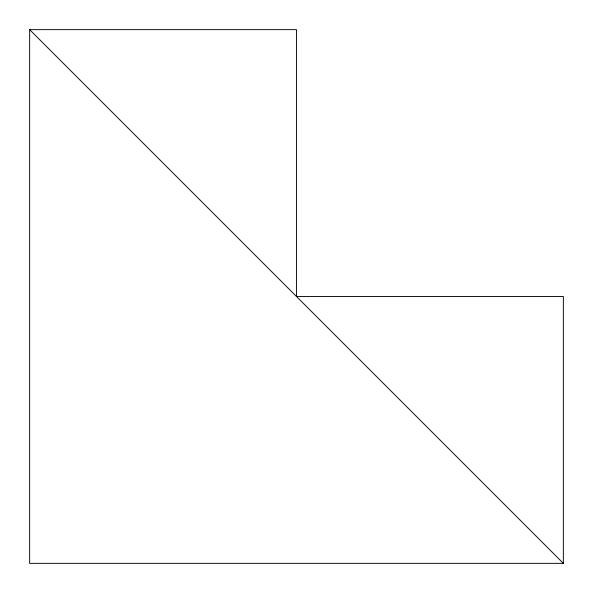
<?xml version="1.0" encoding="UTF-8"?>
<svg xmlns="http://www.w3.org/2000/svg" width="593" height="593" viewBox="0 0 593 593"><rect width="100%" height="100%" fill="white"/><g stroke="black" fill="none" stroke-linecap="round" stroke-linejoin="round"><path stroke-width="0.89" d="M29.65 29.65L296.5 29.65L296.5 296.5L563.35 296.5L563.35 563.35L29.65 563.35L29.65 29.65L563.35 563.35"/></g></svg>
